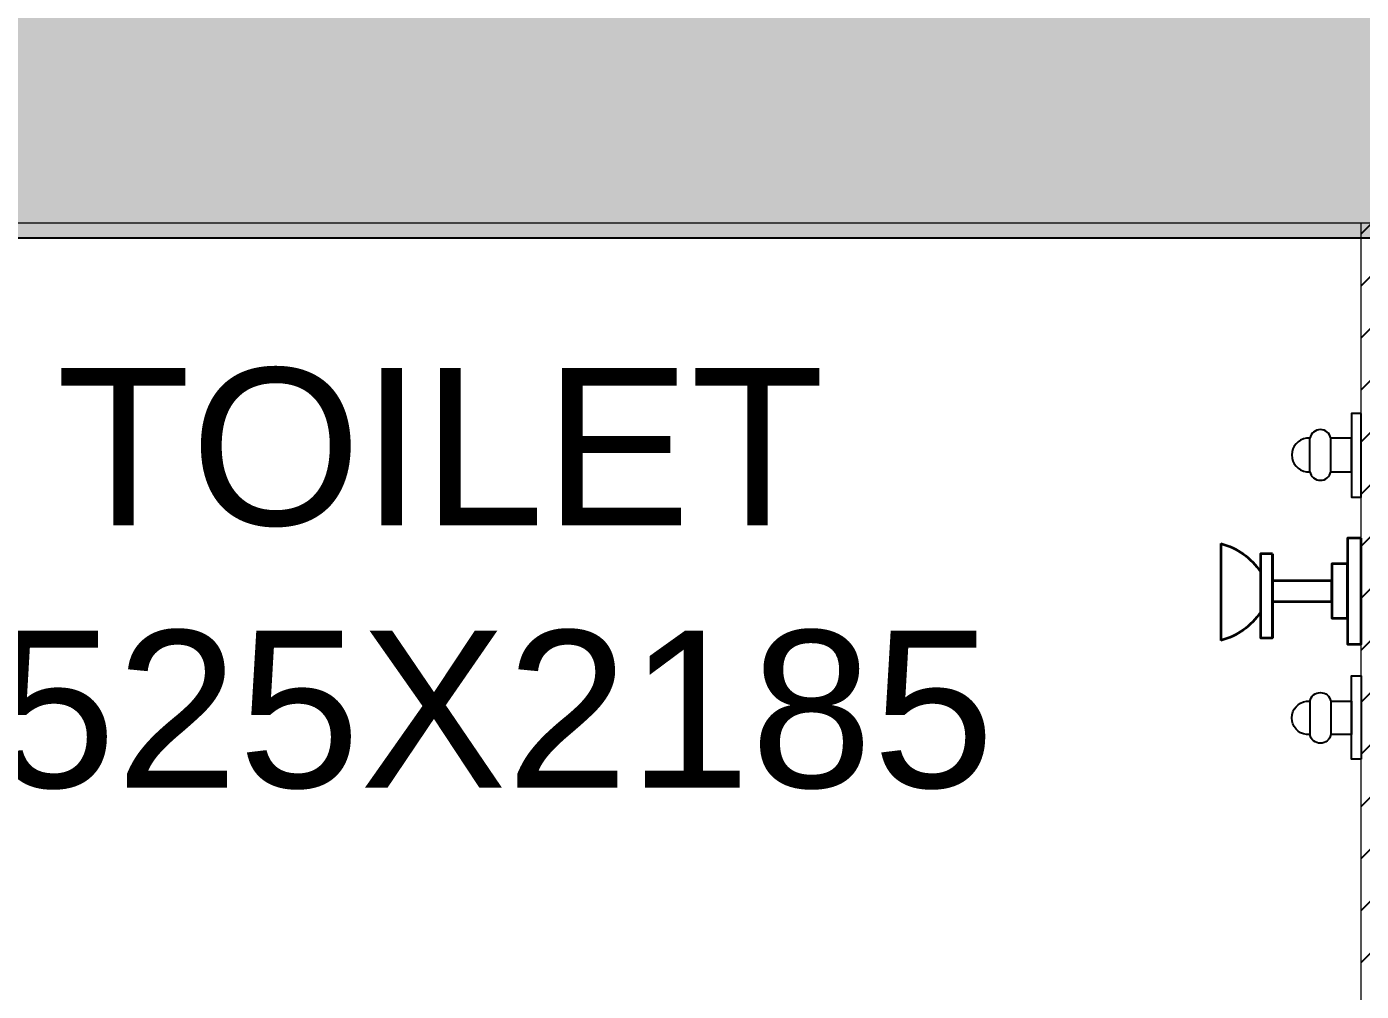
# Model space of a CAD drawing. Header units: millimetres. Extents: x 1255966 to 1543012, y 318612 to 465611.
# Drawn here: x 1396036 to 1397396, y 415306 to 416289 of the extents above; entities that cross this region are included whole.
import ezdxf

# ---------------------------------------------------------------- set-up
doc = ezdxf.new("R2010")
doc.units = ezdxf.units.MM
doc.header["$LTSCALE"] = 500
doc.header["$MEASUREMENT"] = 0
for name, color, linetype in [('AHC-A-FURNITURE', 2, 'Continuous'), ('FIXTURE', 251, 'Continuous'), ('TEXT-RM NAME', 6, 'Continuous'), ('TOWER AREA COLUMN.', 6, 'Continuous')]:
    doc.layers.add(name, color=color, linetype=linetype)
doc.layers.add('TOWER COL HATCH', color=253, linetype='Continuous', lineweight=20)
doc.layers.add('Wall', color=2, linetype='Continuous', lineweight=15)
doc.styles.get("Standard").update_dxf_attribs({"font": 'arial.ttf'})

# ---------------------------------------------------------------- blocks, each defined once
blk = doc.blocks.new('A$C470428AC')
at = {"layer": 'FIXTURE'}
for p, q in [((-111.5, -31), (-145.6, -31)), ((122.3, -31), (156.4, -31)), ((-111.5, -52.3), (-145.6, -52.3)), ((122.3, -52.3), (156.4, -52.3))]:
    blk.add_line(p, q, dxfattribs=at)
at = {"layer": 'FIXTURE', "lineweight": 35}
for p, q in [((38.6, -90.5), (-46.8, -90.5)), ((-49.6, -142.9), (49.1, -142.9)), ((-49.6, -142.9), (49.1, -142.9))]:
    blk.add_line(p, q, dxfattribs=at)
at = {"layer": 'FIXTURE'}
for points in [[(-170.7, 0), (-170.7, -10.1), (-85.7, -10.1), (-85.7, 0)], [(181.5, 0), (181.5, -10.1), (96.5, -10.1), (96.5, 0)]]:
    blk.add_lwpolyline(points, close=True, dxfattribs=at)
at = {"layer": 'FIXTURE', "lineweight": 35, "elevation": 0}
for points in [[(54.7, 0), (54.7, -14), (-53.3, -14), (-53.3, 0)], [(54.7, 0), (54.7, -14), (-53.3, -14), (-53.3, 0)], [(28.3, -14), (28.3, -30), (-26.9, -30), (-26.9, -14)], [(28.3, -14), (28.3, -30), (-26.9, -30), (-26.9, -14)]]:
    blk.add_lwpolyline(points, close=True, dxfattribs=at)
at = {"layer": 'FIXTURE'}
for points in [[(-145.6, -10.1), (-145.6, -31, 0.824506), (-145.6, -52.3), (-145.6, -55.8, 0.878203), (-111.5, -55.8), (-111.5, -52.3, 0.824506), (-111.5, -31), (-111.5, -10.1), (-145.6, -10.1)], [(156.4, -10.1), (156.4, -31, -0.824506), (156.4, -52.3), (156.4, -55.8, -0.878203), (122.3, -55.8), (122.3, -52.3, -0.824506), (122.3, -31), (122.3, -10.1), (156.4, -10.1)]]:
    blk.add_lwpolyline(points, format="xyb", close=True, dxfattribs=at)
at = {"layer": 'FIXTURE', "lineweight": 35, "elevation": 0}
for points in [[(-9.8, -90.5), (-9.8, -30), (11.2, -30), (11.2, -90.5)], [(-9.8, -90.5), (-9.8, -30), (11.2, -30), (11.2, -90.5)], [(38.6, -90.5), (38.6, -96.5), (38.6, -102.5), (-46.8, -102.5), (-46.8, -90.5)], [(38.6, -90.5), (38.6, -96.5), (38.6, -102.5), (-46.8, -102.5), (-46.8, -90.5), (38.6, -90.5)]]:
    blk.add_lwpolyline(points, dxfattribs=at)
at = {"layer": 'FIXTURE', "lineweight": 35}
for centre, start, end in [((17.5, -160.4), 123.4035, 165.4116), ((17.5, -160.4), 123.4035, 165.4116), ((-18, -160.4), 14.5884, 56.5965), ((-18, -160.4), 14.5884, 56.5965)]:
    blk.add_arc(centre, 69.3, start, end, dxfattribs=at)

msp = doc.modelspace()

# ---------------------------------------------------------------- hatches: boundary and pattern name
at = {"layer": 'AHC-A-FURNITURE', "ltscale": 50, "true_color": 0xff0000}
h = msp.add_hatch(dxfattribs=at)
h.set_pattern_fill('ANSI31', color=1, scale=300)
h.set_pattern_definition([(45, (920216.684, 979406.626), (-26.5165043, 26.5165043), [])])
h.paths.add_polyline_path([(1397625.6, 415238.9), (1397395.6, 415238.9), (1397395.6, 416088.9), (1397625.6, 416088.9)])
at = {"layer": 'TOWER COL HATCH'}
h = msp.add_hatch(color=253, dxfattribs=at)
h.dxf.hatch_style = 1
h.paths.add_polyline_path([(1397625.6, 416303.9), (1395770.6, 416303.9), (1395770.6, 416073.9), (1397625.6, 416073.9)])

# ---------------------------------------------------------------- linework, layer by layer
at = {"layer": 'TOWER AREA COLUMN.'}
msp.add_lwpolyline([(1397625.6, 416303.9), (1395770.6, 416303.9), (1395770.6, 416073.9), (1397625.6, 416073.9)], close=True, dxfattribs=at)
at = {"layer": 'Wall'}
for p, q in [((1388979.9, 416088.9), (1397625.6, 416088.9)), ((1397395.6, 415238.9), (1397395.6, 416088.9))]:
    msp.add_line(p, q, dxfattribs=at)

# ---------------------------------------------------------------- block references
at = {"layer": 'FIXTURE', "xscale": -1, "rotation": 270}
msp.add_blockref('A$C470428AC', (1397395.6, 415713.2), dxfattribs=at)

# ---------------------------------------------------------------- texts
at = {"layer": 'TEXT-RM NAME'}
for s, p in [('TOILET', (1396066.4, 415781)), ('1525X2185', (1395878.5, 415513.7))]:
    msp.add_text(s, height=160, rotation=360, dxfattribs=at).set_placement(p)

doc.saveas('drawing.dxf')
